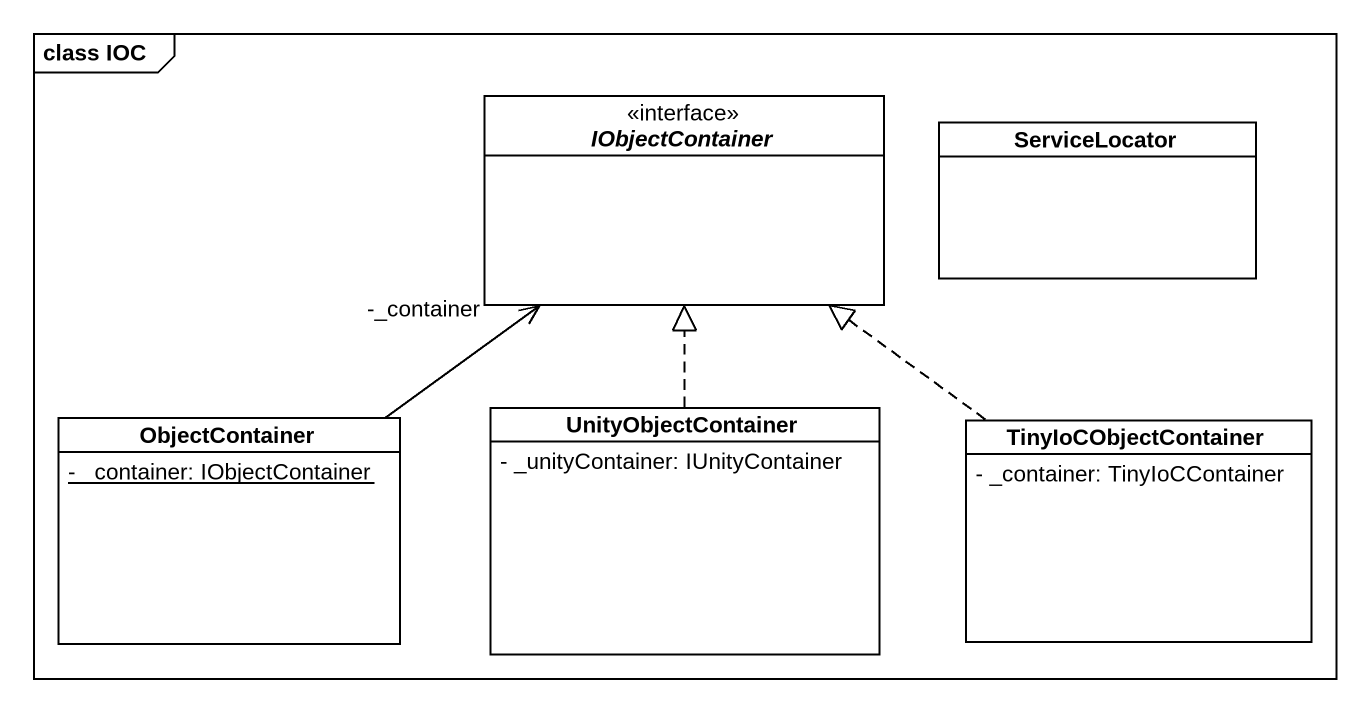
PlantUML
@startuml
mainframe class IOC
hide circle
hide empty members
skinparam classAttributeIconSize 0
interface IObjectContainer <<interface>>
class ServiceLocator
class ObjectContainer {
  {static} - _container: IObjectContainer
}
class UnityObjectContainer {
  - _unityContainer: IUnityContainer
}
class TinyIoCObjectContainer {
  - _container: TinyIoCContainer
}
ObjectContainer -up-> "-_container" IObjectContainer
UnityObjectContainer .up.|> IObjectContainer
TinyIoCObjectContainer .up.|> IObjectContainer
@enduml
